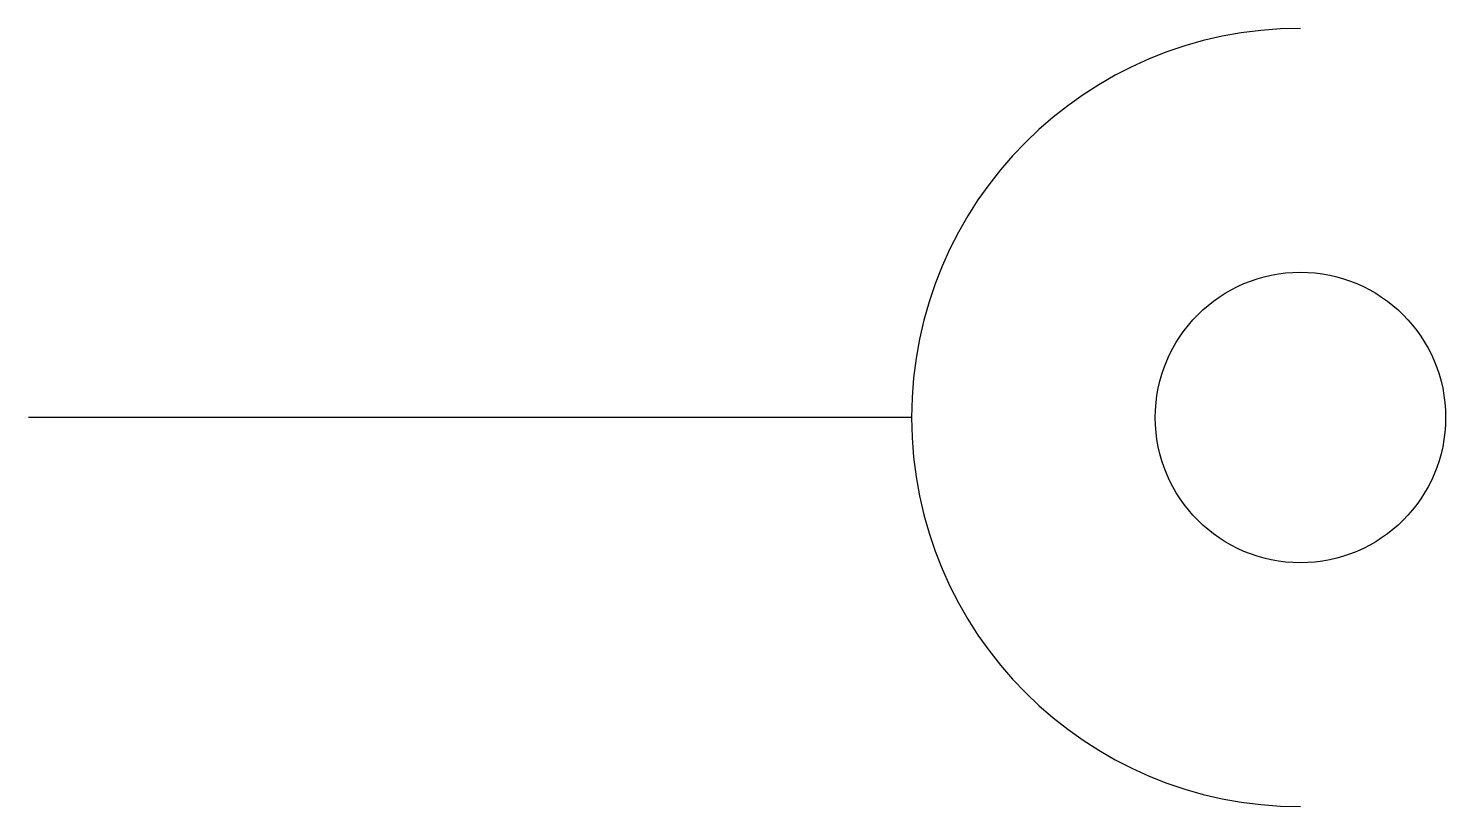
# Model space of a CAD drawing. Header units: metres. Extents: x 0 to 3.42, y -0.94 to 0.94.
import ezdxf

# ---------------------------------------------------------------- set-up
doc = ezdxf.new("R2010")
doc.units = ezdxf.units.M

msp = doc.modelspace()

# ---------------------------------------------------------------- linework, layer by layer
msp.add_line((2.1291, 0), (0, 0))
msp.add_circle((3.0666, 0), 0.35)
msp.add_arc((3.0666, 0), 0.9375, 90, 270)

doc.saveas('drawing.dxf')
